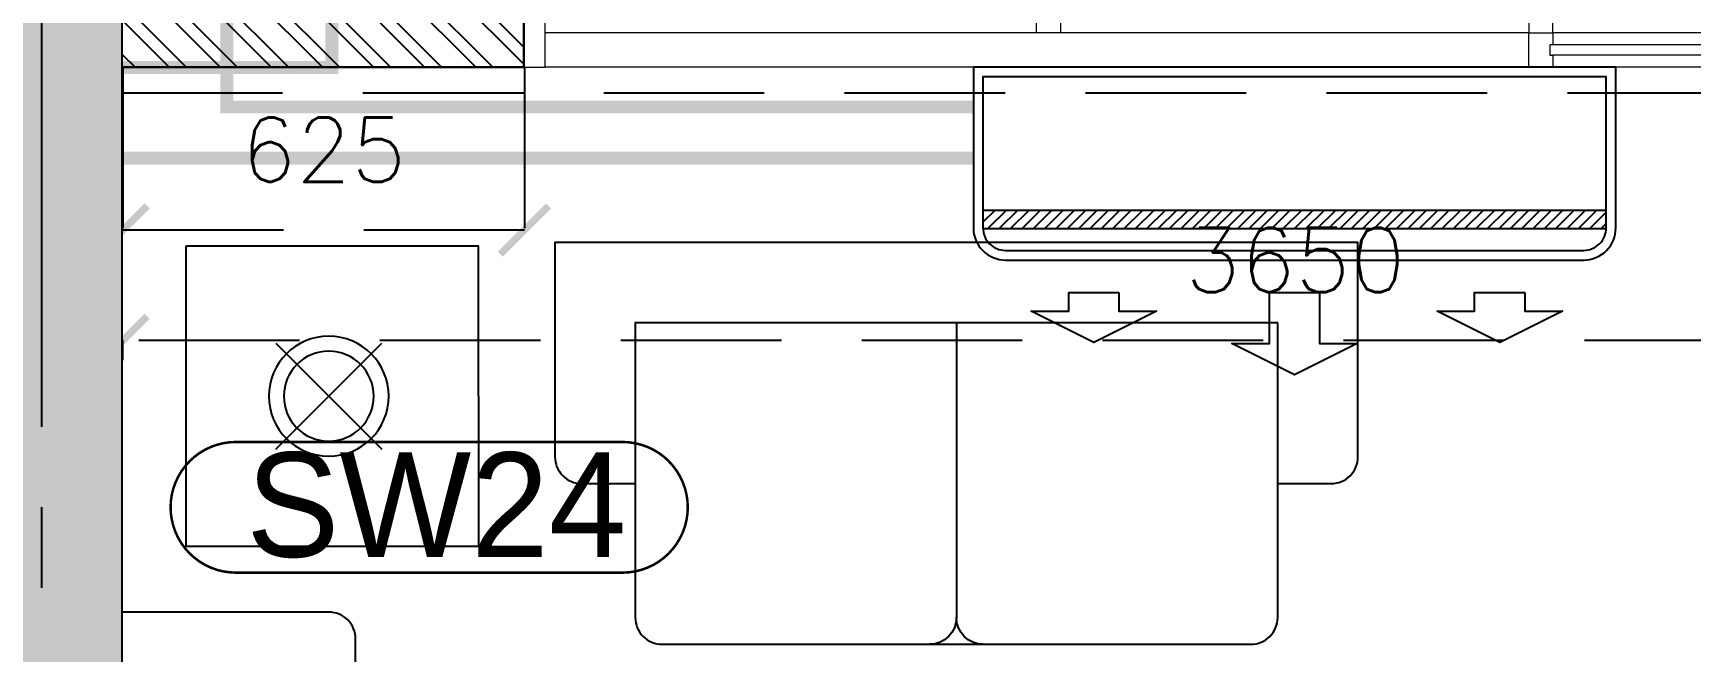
# Model space of a CAD drawing. Header units: millimetres. Extents: x 1135099 to 1230264, y -5736945 to -5695799.
# Drawn here: x 1218522 to 1221102, y -5711658 to -5710696 of the extents above; entities that cross this region are included whole.
import ezdxf

# ---------------------------------------------------------------- set-up
doc = ezdxf.new("R2010")
doc.units = ezdxf.units.MM
doc.header["$LTSCALE"] = 1000
doc.header["$MEASUREMENT"] = 0
for name, pattern in [('3BHK-A$0$AUDIT_D_120904163729-0', [0]), ('3BHK-A$0$DASHED', [0.75, 0.5, -0.25]), ('3BHK-A$0$PHANTOM2', [1.25, 0.625, -0.125, 0.125, -0.125, 0.125, -0.125]), ('AUDIT_D_120904163729-0', [0]), ('T8(T9 IS SIMILAR) - DIMENSION & TEXTING$0$HIDDEN', [0.375, 0.25, -0.125]), ('T8(T9 IS SIMILAR)$0$$0$HIDDEN', [0.375, 0.25, -0.125]), ('T8_REFUGE COLUMNS$0$CENTER2', [1.125, 0.75, -0.125, 0.125, -0.125])]:
    doc.linetypes.add(name, pattern=pattern)
doc.layers.get('0').update_dxf_attribs({"linetype": 'AUDIT_D_120904163729-0'})
for name, color, linetype, lineweight in [('3BHK-A$0$A-AC DRAIN PIPE', 94, 'Continuous', 18), ('3BHK-A$0$A-AC PIPE', 151, 'Continuous', 20), ('3BHK-A$0$A-WALL- 160', 6, 'Continuous', 30), ('3BHK-A$0$Window', 4, 'Continuous', 20), ('T8(T9 IS SIMILAR)$0$D&W', 8, 'Continuous', 25), ('T8_REFUGE COLUMNS$0$A-COLUMN NO size reduce', 81, 'Continuous', 25)]:
    doc.layers.add(name, color=color, linetype=linetype, lineweight=lineweight)
for name, color, linetype in [('3BHK-A$0$a-furniture', 8, 'Continuous'), ('3BHK-A$0$A-HATCH -160', 251, '3BHK-A$0$AUDIT_D_120904163729-0'), ('3BHK-A$0$A-INDOOR UNIT', 30, 'Continuous'), ('T8(T9 IS SIMILAR) - DIMENSION & TEXTING$0$A-DIMENSIONS', 2, 'T8(T9 IS SIMILAR) - DIMENSION & TEXTING$0$HIDDEN'), ('T8(T9 IS SIMILAR)$0$S-BEAM', 20, 'T8(T9 IS SIMILAR)$0$$0$HIDDEN'), ('T8_REFUGE COLUMNS$0$A-CENTERLINE', 193, 'T8_REFUGE COLUMNS$0$CENTER2'), ('T8_REFUGE COLUMNS$1$A-RCC COLS', 3, 'Continuous'), ('T8_TYPICAL COLUMNS$0$A-RCC COLS', 3, 'Continuous')]:
    doc.layers.add(name, color=color, linetype=linetype)
doc.layers.add('A-RERA CARPET AREA', color=30, linetype='Continuous', plot=False)
doc.layers.add('T8_REFUGE COLUMNS$1$COL-HATCH', color=7, linetype='Continuous', lineweight=25, true_color=0xa3a3a3)
doc.styles.add('T8(T9 IS SIMILAR) - DIMENSION & TEXTING$0$Romans 1', font='romans.shx', dxfattribs={"height": 100})
doc.styles.add('T8_REFUGE COLUMNS$0$STANDARD', font='GOTHIC.TTF')
doc.dimstyles.new('T8(T9 IS SIMILAR) - DIMENSION & TEXTING$0$ALPINE S', dxfattribs={"dimscale": 0, "dimtxt": 100, "dimasz": 75, "dimexe": 0, "dimexo": 0, "dimgap": 75, "dimtad": 1, "dimdec": 0, "dimzin": 0, "dimdsep": 46, "dimtxsty": 'T8(T9 IS SIMILAR) - DIMENSION & TEXTING$0$Romans 1', "dimblk": 'T8(T9 IS SIMILAR) - DIMENSION & TEXTING$0$_ArchTick', "dimcen": 0.09, "dimclrd": 256, "dimclre": 256, "dimclrt": 7, "dimadec": 0, "dimazin": 0, "dimtfac": 1, "dimtdec": 0, "dimtofl": 0, "dimtmove": 1, "dimatfit": 0, "dimldrblk": 'T8(T9 IS SIMILAR) - DIMENSION & TEXTING$0$_Open90', "dimfxl": 1, "dimtolj": 1, "dimtzin": 0, "dimarcsym": 0})

# ---------------------------------------------------------------- blocks, each defined once
blk = doc.blocks.new('T8(T9 IS SIMILAR) - DIMENSION & TEXTING$0$_ArchTick')
at = {"color": 0, "linetype": 'ByBlock', "const_width": 0.15}
blk.add_lwpolyline([(-0.5, -0.5), (0.5, 0.5)], dxfattribs=at)
blk = doc.blocks.new('*D474')
at = {"layer": 'T8(T9 IS SIMILAR) - DIMENSION & TEXTING$0$A-DIMENSIONS', "linetype": 'T8(T9 IS SIMILAR) - DIMENSION & TEXTING$0$HIDDEN', "lineweight": -2, "transparency": 16777216}
for p, q in [((1218661.9, -5711204.3), (1218661.9, -5711173.4)), ((1222311.7, -5711204.3), (1222311.7, -5711173.4))]:
    blk.add_line(p, q, dxfattribs=at)
at = {"layer": 'T8(T9 IS SIMILAR) - DIMENSION & TEXTING$0$A-DIMENSIONS', "lineweight": -2, "transparency": 16777216}
blk.add_line((1222311.7, -5711173.4), (1218661.9, -5711173.4), dxfattribs=at)
at = {"layer": 'T8(T9 IS SIMILAR) - DIMENSION & TEXTING$0$A-DIMENSIONS', "linetype": 'ByBlock', "lineweight": -2, "transparency": 16777216, "xscale": 75, "yscale": 75, "zscale": 75, "rotation": 180}
blk.add_blockref('T8(T9 IS SIMILAR) - DIMENSION & TEXTING$0$_ArchTick', (1218661.9, -5711173.4), dxfattribs=at)
at = {"layer": 'T8(T9 IS SIMILAR) - DIMENSION & TEXTING$0$A-DIMENSIONS', "linetype": 'ByBlock', "lineweight": -2, "transparency": 16777216, "xscale": 75, "yscale": 75, "zscale": 75}
blk.add_blockref('T8(T9 IS SIMILAR) - DIMENSION & TEXTING$0$_ArchTick', (1222311.7, -5711173.4), dxfattribs=at)
at = {"layer": 'T8(T9 IS SIMILAR) - DIMENSION & TEXTING$0$A-DIMENSIONS', "color": 7, "linetype": 'ByBlock', "transparency": 16777216, "insert": (1220486.8, -5711048.4), "char_height": 100, "attachment_point": 5, "style": 'T8(T9 IS SIMILAR) - DIMENSION & TEXTING$0$Romans 1'}
blk.add_mtext('\\A1;3650', dxfattribs=at)
blk = doc.blocks.new('T8(T9 IS SIMILAR) - DIMENSION & TEXTING$0$_Open90')
at = {"color": 0, "linetype": 'ByBlock', "lineweight": -2}
for p, q in [((-0.5, 0.5), (0, 0)), ((0, 0), (-1, 0)), ((0, 0), (-0.5, -0.5))]:
    blk.add_line(p, q, dxfattribs=at)
blk = doc.blocks.new('*D475')
at = {"layer": 'T8(T9 IS SIMILAR) - DIMENSION & TEXTING$0$A-DIMENSIONS', "linetype": 'T8(T9 IS SIMILAR) - DIMENSION & TEXTING$0$HIDDEN', "lineweight": -2, "transparency": 16777216}
for p, q in [((1218661.9, -5710748.9), (1218661.9, -5711001.9)), ((1219286.7, -5710748.9), (1219286.7, -5711001.9))]:
    blk.add_line(p, q, dxfattribs=at)
at = {"layer": 'T8(T9 IS SIMILAR) - DIMENSION & TEXTING$0$A-DIMENSIONS', "lineweight": -2, "transparency": 16777216}
blk.add_line((1219286.7, -5711001.9), (1218661.9, -5711001.9), dxfattribs=at)
at = {"layer": 'T8(T9 IS SIMILAR) - DIMENSION & TEXTING$0$A-DIMENSIONS', "linetype": 'ByBlock', "lineweight": -2, "transparency": 16777216, "xscale": 75, "yscale": 75, "zscale": 75, "rotation": 180}
blk.add_blockref('T8(T9 IS SIMILAR) - DIMENSION & TEXTING$0$_ArchTick', (1218661.9, -5711001.9), dxfattribs=at)
at = {"layer": 'T8(T9 IS SIMILAR) - DIMENSION & TEXTING$0$A-DIMENSIONS', "linetype": 'ByBlock', "lineweight": -2, "transparency": 16777216, "xscale": 75, "yscale": 75, "zscale": 75}
blk.add_blockref('T8(T9 IS SIMILAR) - DIMENSION & TEXTING$0$_ArchTick', (1219286.7, -5711001.9), dxfattribs=at)
at = {"layer": 'T8(T9 IS SIMILAR) - DIMENSION & TEXTING$0$A-DIMENSIONS', "color": 7, "linetype": 'ByBlock', "transparency": 16777216, "insert": (1218974.3, -5710876.9), "char_height": 100, "attachment_point": 5, "style": 'T8(T9 IS SIMILAR) - DIMENSION & TEXTING$0$Romans 1'}
blk.add_mtext('\\A1;625', dxfattribs=at)
blk = doc.blocks.new('T8_REFUGE COLUMNS')
at = {"layer": 'T8_REFUGE COLUMNS$1$COL-HATCH', "linetype": 'ByBlock'}
h = blk.add_hatch(color=256, dxfattribs=at)
h.dxf.hatch_style = 1
h.paths.add_polyline_path([(1218412.1, -5714149.9), (1218662.1, -5714149.9), (1218662.1, -5709939.9), (1218412.1, -5709939.9)])
at = {"layer": 'T8_REFUGE COLUMNS$0$A-CENTERLINE'}
blk.add_line((1218537.1, -5714683.2), (1218537.1, -5698573.6), dxfattribs=at)
at = {"layer": 'T8_REFUGE COLUMNS$0$A-COLUMN NO size reduce', "linetype": 'ByBlock', "const_width": 3.9}
blk.add_lwpolyline([(1218839, -5711534.8, -1), (1218839, -5711331.6), (1219440.8, -5711331.6, -1), (1219440.8, -5711534.8)], format="xyb", close=True, dxfattribs=at)
at = {"layer": 'T8_REFUGE COLUMNS$1$A-RCC COLS', "linetype": 'ByBlock'}
blk.add_lwpolyline([(1218412.1, -5714149.9), (1218662.1, -5714149.9), (1218662.1, -5709939.9), (1218412.1, -5709939.9)], close=True, dxfattribs=at)
at = {"layer": 'T8_REFUGE COLUMNS$0$A-COLUMN NO size reduce', "linetype": 'ByBlock', "insert": (1218855.2, -5711347.8), "char_height": 162.5, "attachment_point": 1, "style": 'T8_REFUGE COLUMNS$0$STANDARD'}
blk.add_mtext_dynamic_manual_height_columns('SW24', width=444.685, gutter_width=500, heights=[0], dxfattribs=at)
blk = doc.blocks.new('T8_TYPICAL COLUMNS')
at = {"layer": 'T8_TYPICAL COLUMNS$0$A-RCC COLS', "linetype": 'ByBlock'}
blk.add_blockref('T8_REFUGE COLUMNS', (0, 0), dxfattribs=at)
blk = doc.blocks.new('3BHK-A$0$2400')
at = {"layer": '3BHK-A$0$Window', "color": 1, "lineweight": 13}
for p, q in [((1151176.5, -5692111.9), (1148842.5, -5692111.9)), ((1149607.5, -5692111.9), (1148880, -5692111.9)), ((1149607.5, -5692165.3), (1148880, -5692165.3)), ((1150373.7, -5692165.3), (1149645, -5692165.3)), ((1150411.2, -5692165.3), (1151176.5, -5692165.3)), ((1149607.5, -5692218.6), (1148842.5, -5692218.6)), ((1150373.7, -5692218.6), (1149645, -5692218.6)), ((1151139, -5692218.6), (1150411.2, -5692218.6)), ((1150373.7, -5692271.9), (1148842.5, -5692271.9)), ((1151139, -5692271.9), (1150411.2, -5692271.9))]:
    blk.add_line(p, q, dxfattribs=at)
at = {"layer": '3BHK-A$0$Window', "color": 5, "lineweight": 13}
for p, q in [((1149607.5, -5692142.2), (1148880, -5692142.2)), ((1149607.5, -5692146.7), (1148880, -5692146.7)), ((1150373.7, -5692183.8), (1149645, -5692183.8)), ((1150373.7, -5692200), (1149645, -5692200)), ((1151139, -5692237.2), (1150411.2, -5692237.2)), ((1151139, -5692253.3), (1150411.2, -5692253.3))]:
    blk.add_line(p, q, dxfattribs=at)
at = {"layer": '3BHK-A$0$Window', "color": 4, "lineweight": 13}
for points in [[(1148842.5, -5692111.9), (1148809.5, -5692111.9), (1148809.5, -5692271.9), (1148842.5, -5692271.9)], [(1148880, -5692146.7), (1148880, -5692165.3), (1148842.5, -5692165.3), (1148842.5, -5692111.9), (1148880, -5692111.9), (1148880, -5692142.2), (1148875.5, -5692142.2), (1148875.5, -5692146.7)], [(1149607.5, -5692146.7), (1149607.5, -5692165.3), (1149645, -5692165.3), (1149645, -5692111.9), (1149607.5, -5692111.9), (1149607.5, -5692142.2), (1149612, -5692142.2), (1149612, -5692146.7)], [(1151209.5, -5692111.9), (1151176.5, -5692111.9), (1151176.5, -5692271.9), (1151209.5, -5692271.9)], [(1149645, -5692200), (1149645, -5692218.6), (1149607.5, -5692218.6), (1149607.5, -5692165.3), (1149645, -5692165.3), (1149645, -5692183.8), (1149640.5, -5692183.8), (1149640.5, -5692200)], [(1150373.7, -5692200), (1150373.7, -5692218.6), (1150411.2, -5692218.6), (1150411.2, -5692165.3), (1150373.7, -5692165.3), (1150373.7, -5692183.8), (1150378.2, -5692183.8), (1150378.2, -5692200)], [(1150411.2, -5692253.3), (1150411.2, -5692271.9), (1150373.7, -5692271.9), (1150373.7, -5692218.6), (1150411.2, -5692218.6), (1150411.2, -5692237.2), (1150406.7, -5692237.2), (1150406.7, -5692253.3)], [(1151139, -5692253.3), (1151139, -5692271.9), (1151176.5, -5692271.9), (1151176.5, -5692218.6), (1151139, -5692218.6), (1151139, -5692237.2), (1151143.5, -5692237.2), (1151143.5, -5692253.3)]]:
    blk.add_lwpolyline(points, close=True, dxfattribs=at)
blk = doc.blocks.new('3BHK-A$0$1.5tr')
at = {"layer": '3BHK-A$0$A-INDOOR UNIT'}
h = blk.add_hatch(dxfattribs=at)
h.set_pattern_fill('ANSI31', color=3, scale=100, style=0)
h.paths.add_polyline_path([(222.8, 485), (251, 485), (251, -485), (222.8, -485)])
for points in [[(300, 450), (300, -450, -0.414214), (250, -500), (0, -500), (0, 500), (250, 500, -0.414214)], [(285, 450), (285, -450, -0.414214), (250, -485), (15, -485), (15, 485), (250, 485, -0.414214)]]:
    blk.add_lwpolyline(points, format="xyb", close=True, dxfattribs=at)
at = {"layer": '3BHK-A$0$A-INDOOR UNIT', "color": 3}
blk.add_lwpolyline([(222.8, 485), (251, 485), (251, -485), (222.8, -485)], close=True, dxfattribs=at)
at = {"layer": '3BHK-A$0$A-INDOOR UNIT', "color": 0, "ltscale": 300}
for points in [[(350.5, 273.3), (379.7, 273.3), (379.7, 214.8), (428.5, 312.3), (379.7, 409.8), (379.7, 351.3), (350.5, 351.3)], [(350.5, -39), (429.7, -39), (429.7, -97.5), (478.5, 0), (429.7, 97.5), (429.7, 39), (350.5, 39)], [(350.5, -358.3), (379.7, -358.3), (379.7, -416.8), (428.5, -319.3), (379.7, -221.8), (379.7, -280.3), (350.5, -280.3)]]:
    blk.add_lwpolyline(points, close=True, dxfattribs=at)
blk = doc.blocks.new('3BHK-A')
at = {"layer": '3BHK-A$0$A-HATCH -160', "linetype": 'ByBlock'}
h = blk.add_hatch(dxfattribs=at)
h.set_pattern_fill('ANSI32', color=256, scale=150)
h.set_pattern_definition([(45, (-0.65, 1285.594), (-39.77475644, 39.77475644), []), (45, (25.864, 1285.594), (-39.77475644, 39.77475644), [])])
h.paths.add_polyline_path([(1193257.5, -5710589.8), (1193882.6, -5710590), (1193882.6, -5710749.9), (1193257.5, -5710749.8)])
at = {"layer": '3BHK-A$0$A-AC DRAIN PIPE', "linetype": '3BHK-A$0$PHANTOM2', "ltscale": 0.1, "const_width": 20, "elevation": 0.1}
blk.add_lwpolyline([(1197924, -5710551.8), (1197842, -5710551.8), (1197842, -5710223.8), (1194188.4, -5710223.8), (1194188.4, -5710890.1), (1192557.7, -5710890.1)], dxfattribs=at)
at = {"layer": '3BHK-A$0$A-AC PIPE', "linetype": '3BHK-A$0$DASHED', "ltscale": 0.1, "const_width": 20, "elevation": -0.5}
blk.add_lwpolyline([(1193719.8, -5710588.3), (1193719.8, -5710810.7), (1192557.7, -5710810.7)], dxfattribs=at)
at = {"layer": '3BHK-A$0$a-furniture'}
for p, q in [((1192584, -5711146.2, 0), (1192584, -5711604.6, 0)), ((1192584, -5711146.2, 0), (1192584, -5711604.6, 0)), ((1193643.5, -5711342.9, 0), (1193478.5, -5711177.9, 0)), ((1193643.5, -5711177.9, 0), (1193478.5, -5711342.9, 0))]:
    blk.add_line(p, q, dxfattribs=at)
at = {"layer": '3BHK-A$0$a-furniture', "elevation": 0}
for points in [[(1192084, -5711396.2), (1192000.7, -5711396.2, -0.414214), (1191959, -5711354.6), (1191959, -5711021.2), (1193209, -5711021.3), (1193209, -5711354.6, -0.414214), (1193167.4, -5711396.3), (1193084, -5711396.3)], [(1193519.3, -5711721.3), (1193519.3, -5711637.9, -0.414214), (1193561, -5711596.3), (1193883.3, -5711596.3), (1193883.3, -5713346.3), (1193560.9, -5713346.3, -0.414214), (1193519.3, -5713304.6), (1193519.3, -5713221.3)]]:
    blk.add_lwpolyline(points, format="xyb", dxfattribs=at)
blk.add_lwpolyline([(1193783.3, -5711027.1), (1193783.3, -5711493.7), (1193327.6, -5711493.7), (1193327.7, -5711027.1)], close=True, dxfattribs=at)
blk.add_lwpolyline([(1192084, -5711146.2), (1193084, -5711146.3), (1193084, -5711604.6, -0.414214), (1193042.3, -5711646.3), (1192125.7, -5711646.2, -0.414214), (1192084, -5711604.6)], format="xyb", close=True, dxfattribs=at)
at = {"layer": '3BHK-A$0$a-furniture'}
for radius in [93.3, 70]:
    blk.add_circle((1193561, -5711260.4, -0.6), radius, dxfattribs=at)
for centre, start, end in [((1192542.3, -5711604.6, -0.6), 269.9987, 359.9987), ((1192625.7, -5711604.6, -0.6), 179.9983, 269.9983)]:
    blk.add_arc(centre, 41.7, start, end, dxfattribs=at)
at = {"layer": '3BHK-A$0$A-WALL- 160', "linetype": 'ByBlock'}
for p, q in [((1193257.5, -5710588.5, 0), (1193257.5, -5710748.5, 0)), ((1193257.5, -5710748.5, 0), (1193882.6, -5710748.5, 0))]:
    blk.add_line(p, q, dxfattribs=at)
at = {"layer": '3BHK-A$0$A-INDOOR UNIT', "rotation": 270}
blk.add_blockref('3BHK-A$0$1.5tr', (1192057.7, -5710748.6, -0.1), dxfattribs=at)
at = {"layer": '3BHK-A$0$A-WALL- 160', "linetype": 'ByBlock', "xscale": -1}
blk.add_blockref('3BHK-A$0$2400', (2342066.9, -18476.6, 0), dxfattribs=at)
blk = doc.blocks.new('T8(T9 IS SIMILAR)')
at = {"layer": 'T8(T9 IS SIMILAR)$0$S-BEAM'}
blk.add_line((1218661.5, -5710788.8, -0.5), (1222311.3, -5710788.8, -0.5), dxfattribs=at)
at = {"layer": 'T8(T9 IS SIMILAR)$0$D&W', "linetype": 'ByBlock'}
blk.add_blockref('T8_TYPICAL COLUMNS', (0, 0), dxfattribs=at)
at = {"layer": 'T8(T9 IS SIMILAR)$0$D&W', "linetype": 'ByBlock', "xscale": -1}
blk.add_blockref('3BHK-A', (2412544.6, 0, 0.5), dxfattribs=at)
blk = doc.blocks.new('T8(T9 IS SIMILAR) - DIMENSION & TEXTING')
at = {"layer": 'T8(T9 IS SIMILAR) - DIMENSION & TEXTING$0$A-DIMENSIONS', "linetype": 'ByBlock'}
for base, p1, p2, picture, middle in [((1218661.9, -5711001.9, 0.5), (1219286.7, -5710748.9, 0.5), (1218661.9, -5710748.9, 0.5), '*D475', (1218974.3, -5710876.9, 0.5)), ((1218661.9, -5711173.4, 0.5), (1222311.7, -5711204.3, 0.9), (1218661.9, -5711204.3, 0.9), '*D474', (1220486.8, -5711048.4, 0.5))]:
    dim = blk.add_linear_dim(base=base, p1=p1, p2=p2, dimstyle='T8(T9 IS SIMILAR) - DIMENSION & TEXTING$0$ALPINE S', override={"dimscale": 1, "dimfxl": 5, "dimarcsym": 1}, dxfattribs=at)
    dim.commit()
    dim.dimension.update_dxf_attribs({"geometry": picture, "text_midpoint": middle})

msp = doc.modelspace()

# ---------------------------------------------------------------- linework, layer by layer
at = {"layer": 'A-RERA CARPET AREA', "const_width": 20, "elevation": 0.6}
msp.add_lwpolyline([(1213337.2, -5715374), (1213337.2, -5714273.5), (1213497.2, -5714273.7), (1213497.2, -5714148.8), (1213587.1, -5714148.8), (1213587.3, -5711799.3), (1215112.3, -5711799.3), (1215112.3, -5710098.7), (1218412.3, -5710098.6), (1218412.3, -5710749), (1218987, -5710749), (1218987, -5710588.8), (1221986.8, -5710588.8), (1221986.8, -5710748.9), (1222611.9, -5710748.9), (1222611.8, -5710073.5), (1222710.9, -5710073.5), (1222710.9, -5709913.3), (1225611.4, -5709913.3), (1225611.4, -5710073.3), (1225911.8, -5710073.6), (1225911.8, -5710698.6), (1227361.8, -5710698.3), (1227361.8, -5717398.5)], dxfattribs=at)

# ---------------------------------------------------------------- next in the draw order: block references
at = {"linetype": 'ByBlock'}
msp.add_blockref('T8(T9 IS SIMILAR)', (-1.4, 0.2, -0.6), dxfattribs=at)

# ---------------------------------------------------------------- next in the draw order: block references
msp.add_blockref('T8(T9 IS SIMILAR) - DIMENSION & TEXTING', (0, 0), dxfattribs=at)

doc.saveas('drawing.dxf')
